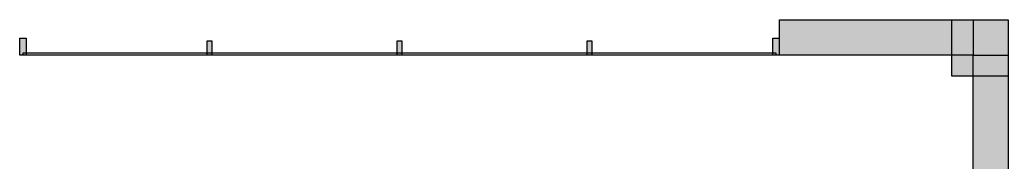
# Model space of a CAD drawing. Extents: x 2172.2 to 2210.6, y 415.3 to 458.1.
# Drawn here: x 2203.54 to 2210.56, y 436.03 to 437.04 of the extents above; entities that cross this region are included whole.
import ezdxf

# ---------------------------------------------------------------- set-up
doc = ezdxf.new("R2010")
doc.units = 0
for name, color, linetype, lineweight in [('AYAA_BR_COLUMNS', 8, 'CONTINUOUS', 30), ('AYAA_BR_GLAZING', 4, 'CONTINUOUS', 13), ('AYAA_BR_WALLS', 7, 'CONTINUOUS', 30)]:
    doc.layers.add(name, color=color, linetype=linetype, lineweight=lineweight)

# ---------------------------------------------------------------- blocks, each defined once
blk = doc.blocks.new('AYAA_BR_ARCHITECTURE')
at = {"layer": 'AYAA_BR_COLUMNS', "true_color": 0xc2b092}
blk.add_hatch(color=256, dxfattribs=at).paths.add_polyline_path([(20.561419, 3.041094), (20.561419, 2.641098), (20.161421, 2.641145), (20.161423, 3.041094)])
at = {"layer": 'AYAA_BR_WALLS', "true_color": 0xe4e1d8}
for points in [[(20.31142, 2.791096), (18.93642, 2.791096), (18.93642, 3.041096), (20.31142, 3.041096)], [(13.53842, 2.911096), (13.58442, 2.911096), (13.58442, 2.791096), (13.53842, 2.791096)], [(14.86942, 2.891096), (14.90342, 2.891096), (14.90342, 2.791096), (14.86942, 2.791096)], [(16.219419, 2.891096), (16.25342, 2.891096), (16.25342, 2.791096), (16.219419, 2.791096)], [(17.56942, 2.891096), (17.60342, 2.891096), (17.60342, 2.791096), (17.56942, 2.791096)], [(18.93442, 2.911096), (18.93442, 2.791096), (18.88842, 2.791096), (18.88842, 2.911096)], [(20.31142, 2.791096), (20.56142, 2.791096), (20.56142, 1.429485), (20.31142, 1.429485)]]:
    blk.add_hatch(color=256, dxfattribs=at).paths.add_polyline_path(points)
at = {"layer": 'AYAA_BR_COLUMNS', "linetype": 'CONTINUOUS', "lineweight": -2}
blk.add_lwpolyline([(20.561419, 3.041094), (20.561419, 2.641098), (20.161421, 2.641145), (20.161423, 3.041094)], close=True, dxfattribs=at)
at = {"layer": 'AYAA_BR_GLAZING', "linetype": 'CONTINUOUS', "lineweight": -2}
blk.add_lwpolyline([(18.911421, 2.806096), (18.911421, 2.791096), (13.56142, 2.791096), (13.56142, 2.806096)], close=True, dxfattribs=at)
at = {"layer": 'AYAA_BR_WALLS', "linetype": 'CONTINUOUS', "lineweight": -2}
for points in [[(20.31142, 2.791096), (18.93642, 2.791096), (18.93642, 3.041096), (20.31142, 3.041096)], [(13.53842, 2.911096), (13.58442, 2.911096), (13.58442, 2.791096), (13.53842, 2.791096)], [(14.86942, 2.891096), (14.90342, 2.891096), (14.90342, 2.791096), (14.86942, 2.791096)], [(16.219419, 2.891096), (16.25342, 2.891096), (16.25342, 2.791096), (16.219419, 2.791096)], [(17.56942, 2.891096), (17.60342, 2.891096), (17.60342, 2.791096), (17.56942, 2.791096)], [(18.93442, 2.911096), (18.93442, 2.791096), (18.88842, 2.791096), (18.88842, 2.911096)], [(20.31142, 2.791096), (20.56142, 2.791096), (20.56142, 1.429485), (20.31142, 1.429485)]]:
    blk.add_lwpolyline(points, close=True, dxfattribs=at)

msp = doc.modelspace()

# ---------------------------------------------------------------- block references
at = {"layer": 'AYAA_BR_WALLS'}
msp.add_blockref('AYAA_BR_ARCHITECTURE', (2190, 434), dxfattribs=at)

doc.saveas('drawing.dxf')
